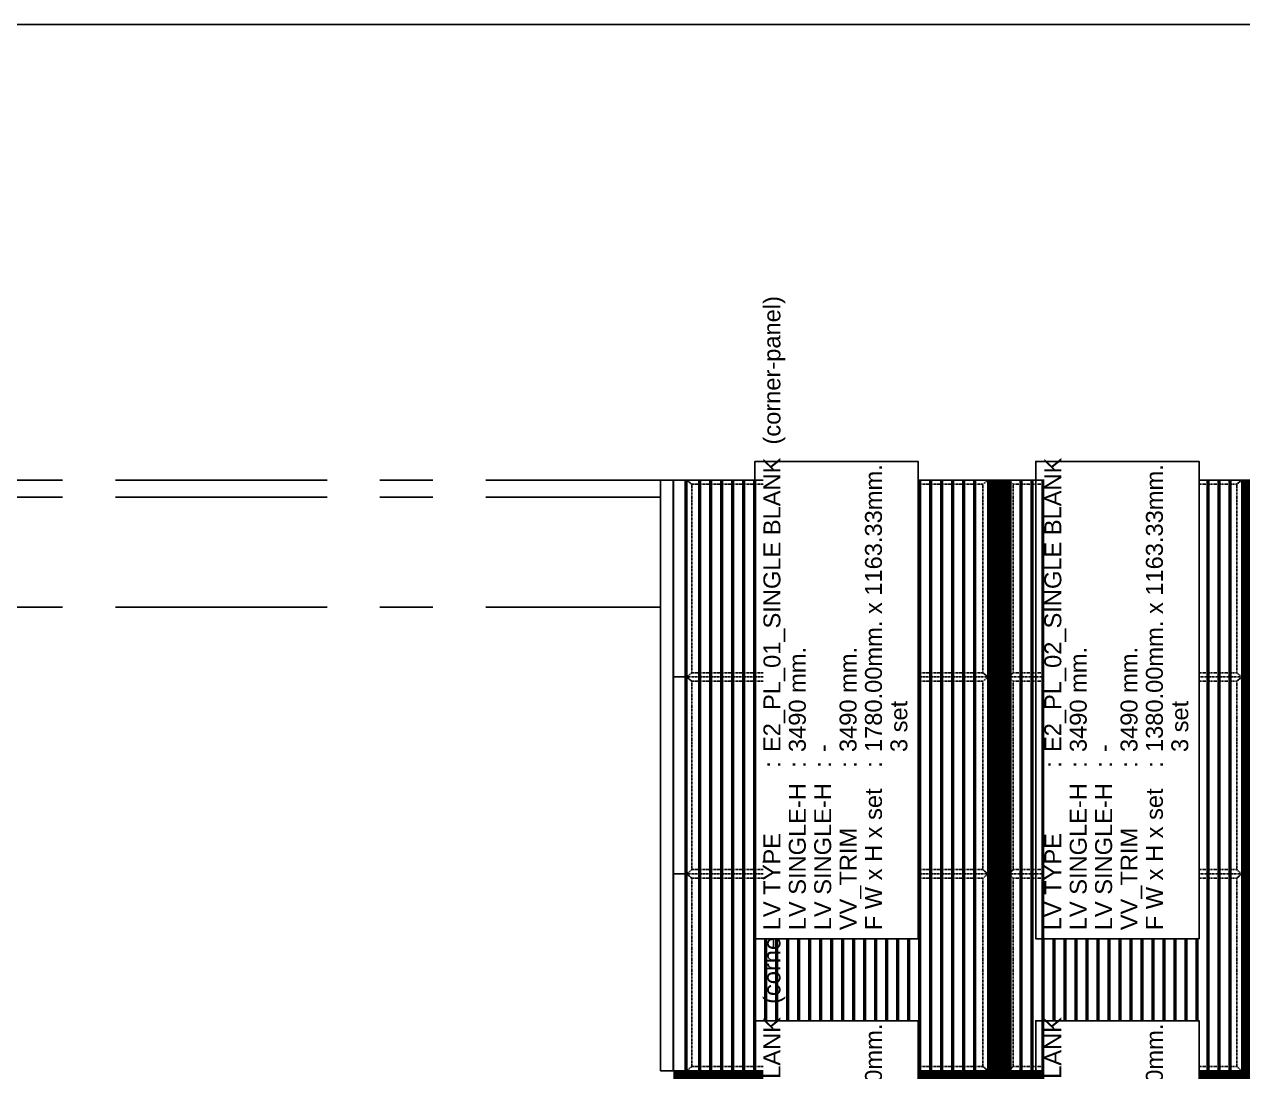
# Model space of a CAD drawing. Header units: millimetres. Extents: x -4391136 to -1798569, y -886572 to -291056.
# Drawn here: x -2256814 to -2249615, y -384485 to -378298 of the extents above; entities that cross this region are included whole.
import ezdxf
from ezdxf.enums import TextEntityAlignment as Align

# ---------------------------------------------------------------- set-up
doc = ezdxf.new("R2010")
doc.units = ezdxf.units.MM
doc.set_wipeout_variables(frame=1)
for name, pattern in [('ACM_Grid2', [9, 6, -1, 1, -1]), ('HIDDEN', [0.375, 0.25, -0.125]), ('HIDDEN2', [4.7625, 3.175, -1.5875]), ('TA_GL_005.00000', [13.75, 5, -1.25, 1.25, -1.25, 5]), ('TA_HL_001.00000', [6.5, 3.55, -2.95]), ('Xref-E1-E4$0$HIDDEN2', [4.7625, 3.175, -1.5875])]:
    doc.linetypes.add(name, pattern=pattern)
for name, color, linetype in [('000 - 0_SYM_DWG_GRIDLINE_MAIN_COLOR_251', 7, 'Continuous'), ('010 - ASPG_EXTR_MAIN_COLOR_2', 7, 'Continuous'), ('010 - ASPG_EXTR_WIPEOUT_', 7, 'Continuous'), ('010 - ASPG_FRAMING_MAIN_COLOR_1', 7, 'Continuous'), ('010 - ASPG_FRAMING_SUB_COLOR_2', 7, 'Continuous'), ('010 - ASPG_FRAMING_WIPEOUT_', 7, 'Continuous'), ('_[-125x65x6x8', 7, 'Continuous'), ('_PLATE-SC', 7, 'Continuous'), ('_PP-Dim', 7, 'Continuous'), ('_SC -100x100x6x8', 7, 'Continuous'), ('_SC-D1', 7, 'Continuous'), ('G-ANNO-HATCH-G251', 7, 'Continuous'), ('Xref-E1-E4$0$_Beam', 7, 'Continuous'), ('Xref-E1-E4$0$E2_Ent2-CRD$0$_Beam', 7, 'Continuous'), ('Xref-E1-E4$0$E2_Ent2-CRD$0$_Col', 7, 'Continuous')]:
    doc.layers.add(name, color=color, linetype=linetype)
for name, color, linetype, plot in [('000 - ESTIMATE_ASPG_MAIN_COLOR_6', 7, 'Continuous', False), ('000 - ESTIMATE_ASPG_TEXT_COLOR_1', 7, 'Continuous', False), ('000 - ESTIMATE_ASPG_WIPEOUT_', 7, 'Continuous', False), ('000_AREA_ASPG_AREA_HATCH_', 7, 'Continuous', False), ('000_AREA_ASPG_AREA_MAIN_COLOR_1', 7, 'Continuous', False)]:
    doc.layers.add(name, color=color, linetype=linetype, plot=plot)
doc.layers.add('ACM_Line_Grid Line _Existing__Lw2_', color=7, linetype='ACM_Grid2', lineweight=9)
doc.styles.add('_Arial', font='arial.ttf')
doc.styles.add('TA', font='', dxfattribs={"height": 4.5})
doc.styles.add('Xref-E1-E4$0$E2_Ent2-CRD$0$Arial', font='arial.ttf', dxfattribs={"height": 300})
doc.styles.get('TA').set_extended_font_data('Cordia New')

# ---------------------------------------------------------------- blocks, each defined once
blk = doc.blocks.new('_PL-01')
at = {"layer": 'G-ANNO-HATCH-G251'}
h = blk.add_hatch(dxfattribs=at)
h.set_pattern_fill('AR-CONC', scale=0.05)
h.set_pattern_definition([(50, (-178564.836, -85577.109), (9.10923345, -0.79695428), [0.9525, -10.4775]), (355, (-178564.836, -85577.109), (-1.76217107, 9.55284226), [0.762, -8.3820292]), (100.4514447, (-178564.077, -85577.176), (7.34706235, 8.7558876), [0.80950044, -8.90451223]), (46.1842, (-178564.836, -85574.569), (13.55395204, -2.1021164), [1.42875, -15.71625]), (96.6355576, (-178563.706, -85574.744), (11.8702067, 12.3713062), [1.2142512, -13.3567804]), (351.184151, (-178564.836, -85574.57), (11.8702067, 12.3713062), [1.1429984, -12.5729866]), (21, (-178563.566, -85575.204), (7.58071956, -5.1132599), [0.9525, -10.4775]), (326, (-178563.566, -85575.204), (3.0901014, 9.2093983), [0.762, -8.382]), (71.451445, (-178562.934, -85575.63), (10.67082096, 4.09613844), [0.80950044, -8.9044969]), (37.5, (-178564.8358, -85577.1093), (0.15443016, 4.227751944), [0, -8.2804, 0, -8.509, 0, -8.41375]), (7.5, (-178564.836, -85577.1093), (3.34098313, 5.00902874), [0, -4.8514, 0, -8.0899, 0, -3.20675]), (327.5, (-178567.668, -85577.1093), (6.77952976, -0.2864372), [0, -3.175, 0, -9.906, 0, -13.1445]), (317.5, (-178568.938, -85577.1093), (7.40645907, 1.27132455), [0, -4.1275, 0, -6.5786, 0, -9.3345])])
h.paths.add_polyline_path([(70, 0), (-70, 0), (-70, -10), (70, -10)])
h = blk.add_hatch(dxfattribs=at)
h.set_pattern_fill('ANSI32', scale=0.5, angle=90)
h.set_pattern_definition([(135, (-178371.5467, -85577.1093), (-3.36759605, -3.36759605), []), (135, (-178371.5467, -85574.8643), (-3.36759605, -3.36759605), [])])
h.paths.add_polyline_path([(70, -10), (-70, -10), (-70, -20), (70, -20)])
at = {"color": 7}
for points in [[(-70, 0), (70, 0), (70, -10), (-70, -10)], [(-70, -10), (70, -10), (70, -20), (-70, -20)]]:
    blk.add_lwpolyline(points, close=True, dxfattribs=at)
at = {"layer": 'ACM_Line_Grid Line _Existing__Lw2_', "color": 7, "lineweight": 20}
blk.add_line((0, 0), (0, -20), dxfattribs=at)
blk = doc.blocks.new('*U1297')
at = {"color": 7}
for p, q in [((-3, 2110.5), (-63, 2110.5)), ((-57.9, 2105.5), (-50, 2105.5)), ((-50, 5.5), (-50, 2105.5)), ((-50, 2105.5), (50, 2105.5)), ((-9.8, 2089), (-9.8, 2062)), ((-9.8, 2089), (-8, 2089)), ((-8, 2089), (-8, 2062)), ((-3, 2105.5), (-3, 2110.5)), ((4, 2062), (4, 2089)), ((5.8, 2089), (4, 2089)), ((5.8, 2062), (5.8, 2089)), ((50, 2105.5), (50, 5.5)), ((-24.8, 2082.1), (-24.8, 2068.8)), ((-24.8, 2082.1), (-23.6, 2080.8)), ((-24.8, 2068.8), (-23.6, 2070.1)), ((-22.4, 2082.1), (-23.6, 2080.8)), ((-23.6, 2080.8), (-23.6, 2070.1)), ((-23.6, 2070.1), (-22.4, 2068.8)), ((-22.4, 2082.1), (-21.2, 2080.8)), ((-22.4, 2082.1), (-22.4, 2068.8)), ((-22.4, 2068.8), (-21.2, 2070.1)), ((-20, 2082.1), (-21.2, 2080.8)), ((-21.2, 2080.8), (-21.2, 2070.1)), ((-21.2, 2070.1), (-20, 2068.8)), ((-20, 2082.1), (-18.8, 2080.8)), ((-20, 2082.1), (-20, 2068.8)), ((-20, 2068.8), (-18.8, 2070.2)), ((-17.6, 2086.3), (-18.8, 2085.5)), ((-18.8, 2085.5), (-18.8, 2065.5)), ((-17.6, 2064.7), (-18.8, 2065.5)), ((-17.6, 2086.3), (-11, 2086.3)), ((-17.6, 2079.1), (-11, 2079.1)), ((-17.6, 2071.9), (-11, 2071.9)), ((-17.6, 2064.7), (-11, 2064.7)), ((-11, 2086.3), (-9.8, 2085.5)), ((-11, 2064.7), (-9.8, 2065.5)), ((-9.8, 2062), (-8, 2062)), ((5.8, 2062), (4, 2062)), ((7, 2086.3), (5.8, 2085.5)), ((7, 2064.7), (5.8, 2065.5)), ((13.6, 2086.3), (7, 2086.3)), ((13.6, 2079.1), (7, 2079.1)), ((13.6, 2071.9), (7, 2071.9)), ((13.6, 2064.7), (7, 2064.7)), ((13.6, 2086.3), (14.8, 2085.5)), ((13.6, 2064.7), (14.8, 2065.5)), ((14.8, 2065.5), (14.8, 2085.5)), ((22.6, 2086.3), (16, 2086.3)), ((22.6, 2079.1), (16, 2079.1)), ((22.6, 2071.9), (16, 2071.9)), ((22.6, 2064.7), (16, 2064.7)), ((22.6, 2086.3), (23.8, 2085.5)), ((22.6, 2064.7), (23.8, 2065.5)), ((23.8, 2065.5), (23.8, 2085.5)), ((25, 2082.1), (23.8, 2080.8)), ((25, 2068.8), (23.8, 2070.2)), ((26.2, 2080.8), (25, 2082.1)), ((25, 2068.8), (25, 2082.1)), ((25, 2068.8), (26.2, 2070.2)), ((27.4, 2082.1), (26.2, 2080.8)), ((26.2, 2070.2), (26.2, 2080.8)), ((27.4, 2068.8), (26.2, 2070.2)), ((28.6, 2080.8), (27.4, 2082.1)), ((27.4, 2068.8), (27.4, 2082.1)), ((27.4, 2068.8), (28.6, 2070.2)), ((29.8, 2082.1), (28.6, 2080.8)), ((28.6, 2080.8), (28.6, 2070.2)), ((29.8, 2068.8), (28.6, 2070.2)), ((29.8, 2068.8), (29.8, 2082.1)), ((-3, 0.5), (-63, 0.5)), ((-57.9, 5.5), (-50, 5.5)), ((-50, 5.5), (50, 5.5)), ((-24.8, 28.8), (-24.8, 42.1)), ((-24.8, 42.1), (-23.6, 40.8)), ((-24.8, 28.8), (-23.6, 30.2)), ((-23.6, 40.8), (-22.4, 42.1)), ((-23.6, 30.2), (-23.6, 40.8)), ((-22.4, 28.8), (-23.6, 30.2)), ((-22.4, 42.1), (-21.2, 40.8)), ((-22.4, 28.8), (-22.4, 42.1)), ((-22.4, 28.8), (-21.2, 30.2)), ((-21.2, 40.8), (-20, 42.1)), ((-21.2, 30.2), (-21.2, 40.8)), ((-20, 28.8), (-21.2, 30.2)), ((-20, 42.1), (-18.8, 40.8)), ((-20, 28.8), (-20, 42.1)), ((-20, 28.8), (-18.8, 30.2)), ((-17.6, 46.3), (-18.8, 45.5)), ((-18.8, 25.5), (-18.8, 45.5)), ((-17.6, 24.7), (-18.8, 25.5)), ((-17.6, 46.3), (-11, 46.3)), ((-17.6, 39.1), (-11, 39.1)), ((-17.6, 31.9), (-11, 31.9)), ((-17.6, 24.7), (-11, 24.7)), ((-11, 46.3), (-9.8, 45.5)), ((-11, 24.7), (-9.8, 25.5)), ((-9.8, 22), (-9.8, 49)), ((-9.8, 49), (-8, 49)), ((-9.8, 22), (-8, 22)), ((-8, 22), (-8, 49)), ((-3, 5.5), (-3, 0.5)), ((4, 49), (4, 22)), ((5.8, 49), (4, 49)), ((5.8, 22), (4, 22)), ((5.8, 49), (5.8, 22)), ((7, 46.3), (5.8, 45.5)), ((7, 24.7), (5.8, 25.5)), ((13.6, 46.3), (7, 46.3)), ((13.6, 39.1), (7, 39.1)), ((13.6, 31.9), (7, 31.9)), ((13.6, 24.7), (7, 24.7)), ((13.6, 46.3), (14.8, 45.5)), ((13.6, 24.7), (14.8, 25.5)), ((14.8, 45.5), (14.8, 25.5)), ((22.6, 46.3), (16, 46.3)), ((22.6, 39.1), (16, 39.1)), ((22.6, 31.9), (16, 31.9)), ((22.6, 24.7), (16, 24.7)), ((22.6, 46.3), (23.8, 45.5)), ((22.6, 24.7), (23.8, 25.5)), ((23.8, 45.5), (23.8, 25.5)), ((25, 42.1), (23.8, 40.8)), ((25, 28.8), (23.8, 30.2)), ((25, 42.1), (26.2, 40.8)), ((25, 42.1), (25, 28.8)), ((26.2, 30.1), (25, 28.8)), ((27.4, 42.1), (26.2, 40.8)), ((26.2, 40.8), (26.2, 30.1)), ((27.4, 28.8), (26.2, 30.1)), ((27.4, 42.1), (28.6, 40.8)), ((27.4, 42.1), (27.4, 28.8)), ((28.6, 30.1), (27.4, 28.8)), ((29.8, 42.1), (28.6, 40.8)), ((28.6, 30.1), (28.6, 40.8)), ((29.8, 28.8), (28.6, 30.1)), ((29.8, 42.1), (29.8, 28.8))]:
    blk.add_line(p, q, dxfattribs=at)
at = {"color": 7, "linetype": 'HIDDEN'}
for p, q in [((-8, 2100.5), (-8, 2055.6)), ((-3, 2105.5), (-3, 5.5)), ((3, 5.5), (3, 2105.5)), ((-8, 10.5), (-8, 55.3))]:
    blk.add_line(p, q, dxfattribs=at)
at = {"color": 7}
for points in [[(-17.6, 2086.3, 0.325), (-17.6, 2079.1, 0.325), (-17.6, 2071.9, 0.325), (-17.6, 2064.7, 0.325)], [(-11, 2086.3, -0.325), (-11, 2079.1, -0.325), (-11, 2071.9, -0.325), (-11, 2064.7, -0.325)], [(7, 2064.7, -0.325), (7, 2071.9, -0.325), (7, 2079.1, -0.325), (7, 2086.3, -0.325)], [(13.6, 2064.7, 0.325), (13.6, 2071.9, 0.325), (13.6, 2079.1, 0.325), (13.6, 2086.3, 0.325)], [(22.6, 2064.7, 0.325), (22.6, 2071.9, 0.325), (22.6, 2079.1, 0.325), (22.6, 2086.3, 0.325)], [(-17.6, 24.7, -0.325), (-17.6, 31.9, -0.325), (-17.6, 39.1, -0.325), (-17.6, 46.3, -0.325)], [(-11, 24.7, 0.325), (-11, 31.9, 0.325), (-11, 39.1, 0.325), (-11, 46.3, 0.325)], [(7, 46.3, 0.325), (7, 39.1, 0.325), (7, 31.9, 0.325), (7, 24.7, 0.325)], [(13.6, 46.3, -0.325), (13.6, 39.1, -0.325), (13.6, 31.9, -0.325), (13.6, 24.7, -0.325)], [(22.6, 46.3, -0.325), (22.6, 39.1, -0.325), (22.6, 31.9, -0.325), (22.6, 24.7, -0.325)]]:
    blk.add_lwpolyline(points, format="xyb", dxfattribs=at)
for points in [[(16, 2086.3, 0.325), (16, 2079.1, 0.325), (16, 2071.9, 0.325), (16, 2064.7), (14.8, 2065.5), (14.8, 2085.5)], [(16, 24.7, -0.325), (16, 31.9, -0.325), (16, 39.1, -0.325), (16, 46.3), (14.8, 45.5), (14.8, 25.5)]]:
    blk.add_lwpolyline(points, format="xyb", close=True, dxfattribs=at)
for centre, radius, start, end in [((-57.2, 2111.4), 5.91, 188.47924, 263.15021), ((-18.3, 2075.5), 9.29, 134.32225, 225.67775), ((71.5, 2071.4), 47.7, 178.49035, 181.50965), ((23.3, 2075.5), 9.29, 314.32225, 45.67775), ((-57.2, -0.4), 5.91, 96.84979, 171.52076), ((-18.3, 35.5), 9.29, 134.32225, 225.67775), ((71.5, 39.5), 47.7, 178.49035, 181.50965), ((23.3, 35.5), 9.29, 314.32225, 45.67775)]:
    blk.add_arc(centre, radius, start, end, dxfattribs=at)
at = {"color": 7, "linetype": 'HIDDEN'}
for centre, radius, start, end in [((-13, 2100.5), 5, 0, 90), ((-2.1, 2056.3), 5.91, 186.84979, 261.52076), ((-13, 10.5), 5, 270, 0), ((-2.1, 54.6), 5.91, 98.47924, 173.15021)]:
    blk.add_arc(centre, radius, start, end, dxfattribs=at)
at = {"layer": 'Defpoints', "color": 7}
blk.add_line((0, 2110.5), (0, 0.5), dxfattribs=at)
blk = doc.blocks.new('*U1303')
at = {"color": 7, "linetype": 'HIDDEN2', "ltscale": 0.5}
blk.add_line((425.7, -26.5), (-1574.3, -26.5), dxfattribs=at)
at = {"color": 7}
blk.add_lwpolyline([(425.7, 32.5), (-1574.3, 32.5), (-1574.3, -32.5), (425.7, -32.5)], close=True, dxfattribs=at)
blk = doc.blocks.new('_SC-D1')
at = {"color": 7}
blk.add_line((3, -36), (-3, -36), dxfattribs=at)
for points in [[(-50, 0), (50, 0), (50, -6), (-50, -6)], [(-3, -6), (3, -6), (3, -106), (-3, -106)]]:
    blk.add_lwpolyline(points, close=True, dxfattribs=at)
blk = doc.blocks.new('W-1-PP17-ENT2_REV00_20260527-020919_ELEVATION_2_ST')
at = {"layer": 'Xref-E1-E4$0$_Beam', "color": 7, "linetype": 'Xref-E1-E4$0$HIDDEN2', "ltscale": 0.1}
for points in [[(-19435, 114090), (-19435, 113490), (-19735, 113490)], [(-16835, 114090), (-16835, 113490), (-17135, 113490)]]:
    blk.add_lwpolyline(points, dxfattribs=at)
at = {"layer": 'Xref-E1-E4$0$E2_Ent2-CRD$0$_Beam', "color": 7, "lineweight": -3}
for p, q in [((-19235, 114090), (-17135, 114090)), ((-19235, 113490), (-17135, 113490))]:
    blk.add_line(p, q, dxfattribs=at)
at = {"layer": 'Xref-E1-E4$0$E2_Ent2-CRD$0$_Col', "color": 7}
for points in [[(-19735, 102190), (-19735, 114090), (-19235, 114090), (-19235, 102190)], [(-17135, 102190), (-17135, 114090), (-16435, 114090), (-16435, 102190)]]:
    blk.add_lwpolyline(points, dxfattribs=at)
at = {"layer": '_[-125x65x6x8', "color": 7}
for p in [(-17610.7, 113015), (-17610.7, 111815)]:
    blk.add_blockref('*U1303', p, dxfattribs=at)
at = {"layer": '_PLATE-SC', "color": 7}
for p in [(-18935, 113490), (-17435, 113490)]:
    blk.add_blockref('_PL-01', p, dxfattribs=at)
at = {"layer": '_PLATE-SC', "color": 7, "xscale": -1, "rotation": 180}
for p in [(-18935, 111340), (-17435, 111340)]:
    blk.add_blockref('_PL-01', p, dxfattribs=at)
at = {"layer": '_SC -100x100x6x8', "color": 7}
for p in [(-18935, 111359.5), (-17435, 111359.5)]:
    blk.add_blockref('*U1297', p, dxfattribs=at)
at = {"layer": '_SC-D1', "color": 7}
for p in [(-18935, 112982.5), (-17435, 112982.5), (-18935, 111782.5), (-17435, 111782.5)]:
    blk.add_blockref('_SC-D1', p, dxfattribs=at)
at = {"layer": 'Defpoints', "color": 7, "lineweight": -3, "style": 'Xref-E1-E4$0$E2_Ent2-CRD$0$Arial'}
blk.add_text('B52', height=150, dxfattribs=at).set_placement((-18221.2, 113875.6), align=Align.MIDDLE_CENTER)
blk = doc.blocks.new('A$Cbc3bdfda')
at = {"layer": '_PP-Dim', "color": 7}
blk.add_lwpolyline([(0, -400), (775, -400), (775, 0), (0, 0)], close=True, dxfattribs=at)
blk = doc.blocks.new('*U2335')
at = {"layer": '000 - 0_SYM_DWG_GRIDLINE_MAIN_COLOR_251', "color": 7, "linetype": 'ByBlock', "ltscale": 5}
blk.add_line((20, 0), (-573.796, 0), dxfattribs=at)
at = {"color": 7, "style": 'TA', "flags": 1}
blk.add_attdef('LOCATION', (6, -6), '', height=4.5, rotation=270, dxfattribs=at)
blk = doc.blocks.new('W-1-PP17-ENT2_REV00_20260527-020919_ELEVATION_2_DIMS')
at = {"layer": '000 - 0_SYM_DWG_GRIDLINE_MAIN_COLOR_251', "color": 7, "linetype": 'TA_GL_005.00000', "xscale": 50, "yscale": 50, "zscale": 50, "rotation": 180}
for p in [(-26525, 114840), (-26525, 114740), (-26525, 114090)]:
    blk.add_blockref('*U2335', p, dxfattribs=at)
blk = doc.blocks.new('*U2044')
at = {"color": 7}
blk.add_wipeout([(50, 0), (1450, 0), (1450, 3490), (50, 3490)], dxfattribs=at).dxf.layer = '010 - ASPG_EXTR_WIPEOUT_'
at = {"layer": '010 - ASPG_EXTR_MAIN_COLOR_2', "color": 7}
for points in [[(125, 0), (135.2, 0), (135.2, 3490), (125, 3490)], [(190, 0), (200.2, 0), (200.2, 3490), (190, 3490)], [(255, 0), (265.2, 0), (265.2, 3490), (255, 3490)], [(320, 0), (330.2, 0), (330.2, 3490), (320, 3490)], [(385, 0), (395.2, 0), (395.2, 3490), (385, 3490)], [(450, 0), (460.2, 0), (460.2, 3490), (450, 3490)], [(515, 0), (525.2, 0), (525.2, 3490), (515, 3490)], [(580, 0), (590.2, 0), (590.2, 3490), (580, 3490)], [(645, 0), (655.2, 0), (655.2, 3490), (645, 3490)], [(710, 0), (720.2, 0), (720.2, 3490), (710, 3490)], [(775, 0), (785.2, 0), (785.2, 3490), (775, 3490)], [(840, 0), (850.2, 0), (850.2, 3490), (840, 3490)], [(905, 0), (915.2, 0), (915.2, 3490), (905, 3490)], [(970, 0), (980.2, 0), (980.2, 3490), (970, 3490)], [(1035, 0), (1045.2, 0), (1045.2, 3490), (1035, 3490)], [(1100, 0), (1110.2, 0), (1110.2, 3490), (1100, 3490)], [(1165, 0), (1175.2, 0), (1175.2, 3490), (1165, 3490)], [(1230, 0), (1240.2, 0), (1240.2, 3490), (1230, 3490)], [(1295, 0), (1305.2, 0), (1305.2, 3490), (1295, 3490)], [(1360, 0), (1370.2, 0), (1370.2, 3490), (1360, 3490)]]:
    blk.add_lwpolyline(points, close=True, dxfattribs=at)
at = {"layer": '010 - ASPG_FRAMING_SUB_COLOR_2', "color": 7}
blk.add_lwpolyline([(50, 0), (1450, 0), (1450, 3490), (50, 3490)], close=True, dxfattribs=at)
at = {"color": 7}
for points in [[(-50, 0), (50, 0), (50, 3490), (-50, 3490)], [(1450, 0), (1550, 0), (1550, 3490), (1450, 3490)]]:
    blk.add_wipeout(points, dxfattribs=at).dxf.layer = '010 - ASPG_EXTR_WIPEOUT_'
at = {"layer": '010 - ASPG_EXTR_MAIN_COLOR_2', "color": 7}
blk.add_lwpolyline([(1425, 0), (1435.2, 0), (1435.2, 3490), (1425, 3490)], close=True, dxfattribs=at)
at = {"layer": '010 - ASPG_FRAMING_MAIN_COLOR_1', "color": 7}
for points in [[(-50, 0), (-40, 0), (-40, 3490), (-50, 3490)], [(40, 0), (50, 0), (50, 3490), (40, 3490)], [(1450, 0), (1460, 0), (1460, 3490), (1450, 3490)], [(1540, 0), (1550, 0), (1550, 3490), (1540, 3490)]]:
    blk.add_lwpolyline(points, close=True, dxfattribs=at)
at = {"layer": '010 - ASPG_FRAMING_SUB_COLOR_2', "color": 7}
for points in [[(-50, 0), (50, 0), (50, 3490), (-50, 3490)], [(1450, 0), (1550, 0), (1550, 3490), (1450, 3490)]]:
    blk.add_lwpolyline(points, close=True, dxfattribs=at)
blk = doc.blocks.new('*U2078')
at = {"color": 7}
blk.add_wipeout([(50, 0), (1840, 0), (1840, 3490), (50, 3490)], dxfattribs=at).dxf.layer = '010 - ASPG_EXTR_WIPEOUT_'
at = {"layer": '010 - ASPG_EXTR_MAIN_COLOR_2', "color": 7}
for points in [[(134, 0), (144.2, 0), (144.2, 3490), (134, 3490)], [(199, 0), (209.2, 0), (209.2, 3490), (199, 3490)], [(264, 0), (274.2, 0), (274.2, 3490), (264, 3490)], [(329, 0), (339.2, 0), (339.2, 3490), (329, 3490)], [(394, 0), (404.2, 0), (404.2, 3490), (394, 3490)], [(459, 0), (469.2, 0), (469.2, 3490), (459, 3490)], [(524, 0), (534.2, 0), (534.2, 3490), (524, 3490)], [(589, 0), (599.2, 0), (599.2, 3490), (589, 3490)], [(654, 0), (664.2, 0), (664.2, 3490), (654, 3490)], [(719, 0), (729.2, 0), (729.2, 3490), (719, 3490)], [(784, 0), (794.2, 0), (794.2, 3490), (784, 3490)], [(849, 0), (859.2, 0), (859.2, 3490), (849, 3490)], [(914, 0), (924.2, 0), (924.2, 3490), (914, 3490)], [(979, 0), (989.2, 0), (989.2, 3490), (979, 3490)], [(1044, 0), (1054.2, 0), (1054.2, 3490), (1044, 3490)], [(1109, 0), (1119.2, 0), (1119.2, 3490), (1109, 3490)], [(1174, 0), (1184.2, 0), (1184.2, 3490), (1174, 3490)], [(1239, 0), (1249.2, 0), (1249.2, 3490), (1239, 3490)], [(1304, 0), (1314.2, 0), (1314.2, 3490), (1304, 3490)], [(1369, 0), (1379.2, 0), (1379.2, 3490), (1369, 3490)], [(1434, 0), (1444.2, 0), (1444.2, 3490), (1434, 3490)], [(1499, 0), (1509.2, 0), (1509.2, 3490), (1499, 3490)], [(1564, 0), (1574.2, 0), (1574.2, 3490), (1564, 3490)], [(1629, 0), (1639.2, 0), (1639.2, 3490), (1629, 3490)], [(1694, 0), (1704.2, 0), (1704.2, 3490), (1694, 3490)], [(1759, 0), (1769.2, 0), (1769.2, 3490), (1759, 3490)]]:
    blk.add_lwpolyline(points, close=True, dxfattribs=at)
at = {"layer": '010 - ASPG_FRAMING_SUB_COLOR_2', "color": 7}
blk.add_lwpolyline([(50, 0), (1840, 0), (1840, 3490), (50, 3490)], close=True, dxfattribs=at)
at = {"color": 7}
blk.add_wipeout([(-50, 0), (50, 0), (50, 3490), (-50, 3490)], dxfattribs=at).dxf.layer = '010 - ASPG_EXTR_WIPEOUT_'
at = {"layer": '010 - ASPG_FRAMING_MAIN_COLOR_1', "color": 7}
for points in [[(-50, 0), (-40, 0), (-40, 3490), (-50, 3490)], [(40, 0), (50, 0), (50, 3490), (40, 3490)]]:
    blk.add_lwpolyline(points, close=True, dxfattribs=at)
at = {"layer": '010 - ASPG_FRAMING_SUB_COLOR_2', "color": 7}
blk.add_lwpolyline([(-50, 0), (50, 0), (50, 3490), (-50, 3490)], close=True, dxfattribs=at)
blk = doc.blocks.new('*U2046')
at = {"color": 7}
blk.add_wipeout([(0, 0), (1163.3, 0), (1163.3, 67.3), (0, 67.3)], dxfattribs=at).dxf.layer = '010 - ASPG_FRAMING_WIPEOUT_'
blk.add_wipeout([(3490, 67.8), (3490, 144.8), (0, 144.8), (0, 67.8)], dxfattribs=at).dxf.layer = '010 - ASPG_EXTR_WIPEOUT_'
at = {"layer": '010 - ASPG_EXTR_MAIN_COLOR_2', "color": 7}
blk.add_lwpolyline([(3490, 69.8), (3490, 144.8), (0, 144.8), (0, 69.8)], close=True, dxfattribs=at)
at = {"layer": '010 - ASPG_FRAMING_SUB_COLOR_2', "color": 7}
blk.add_lwpolyline([(0, 0), (1163.3, 0), (1163.3, 67.3), (0, 67.3)], close=True, dxfattribs=at)
blk = doc.blocks.new('*U2047')
at = {"color": 7}
blk.add_wipeout([(0, 0), (1163.3, 0), (1163.3, 67.3), (0, 67.3)], dxfattribs=at).dxf.layer = '010 - ASPG_FRAMING_WIPEOUT_'
at = {"layer": '010 - ASPG_FRAMING_SUB_COLOR_2', "color": 7}
blk.add_lwpolyline([(0, 0), (1163.3, 0), (1163.3, 67.3), (0, 67.3)], close=True, dxfattribs=at)
blk = doc.blocks.new('*U2376')
at = {"layer": '010 - ASPG_FRAMING_MAIN_COLOR_1', "color": 7, "linetype": 'ByBlock'}
for points in [[(0, 0), (0, 1380), (25, 1350), (25, 30), (0, 0)], [(1163.3, 1380), (0, 1380), (25, 1350), (1138.3, 1350)], [(1163.3, 0), (1163.3, 1380), (1138.3, 1350), (1138.3, 30), (1163.3, 0)], [(25, 30), (1138.3, 30), (1163.3, 0), (0, 0), (25, 30)]]:
    blk.add_lwpolyline(points, close=True, dxfattribs=at)
blk = doc.blocks.new('*U2406')
at = {"layer": '010 - ASPG_FRAMING_MAIN_COLOR_1', "color": 7, "linetype": 'ByBlock'}
for points in [[(0, 0), (0, 1780), (25, 1750), (25, 30), (0, 0)], [(1163.3, 1780), (0, 1780), (25, 1750), (1138.3, 1750)], [(1163.3, 0), (1163.3, 1780), (1138.3, 1750), (1138.3, 30), (1163.3, 0)], [(25, 30), (1138.3, 30), (1163.3, 0), (0, 0), (25, 30)]]:
    blk.add_lwpolyline(points, close=True, dxfattribs=at)
blk = doc.blocks.new('A$Cd3cf6656')
at = {"color": 7}
blk.add_wipeout([(-964.7, -457.4), (1855.6, -457.4), (1855.6, 457.4), (-964.7, 457.4)], dxfattribs=at).dxf.layer = '000 - ESTIMATE_ASPG_WIPEOUT_'
at = {"layer": '000 - ESTIMATE_ASPG_MAIN_COLOR_6', "color": 7}
blk.add_lwpolyline([(-964.7, -457.4), (1855.6, -457.4), (1855.6, 507.4), (-964.7, 507.4)], close=True, dxfattribs=at)
at = {"layer": '000 - ESTIMATE_ASPG_TEXT_COLOR_1', "color": 7, "style": '_Arial'}
for s, p in [('LV TYPE', (-914.7, 356.5)), (':', (45, 356.5)), ('LV SINGLE-H', (-914.7, 206.5)), (':', (45, 206.5)), ('LV SINGLE-H', (-914.7, 56.5)), (':', (45, 56.5)), ('VV_TRIM', (-914.7, -93.5)), (':', (45, -93.5)), ('F W x H x set', (-914.7, -243.5)), (':', (45, -243.5))]:
    blk.add_text(s, height=100, dxfattribs=at).set_placement(p)
for tag, p in [('LV_TYPE_VAL', (138.1, 356.5)), ('LV_SIN-H_VAL', (138.1, 206.5)), ('LV_DOU-H_VAL', (138.1, 56.5)), ('V-TRIM_VAL', (138.1, -93.5)), ('FRAME_VAL', (138.1, -243.5)), ('FRAME_SET', (138.1, -393.5))]:
    blk.add_attdef(tag, p, '', height=100, dxfattribs=at)
blk = doc.blocks.new('*U2672')
at = {"layer": '000_AREA_ASPG_AREA_HATCH_', "transparency": 33554539}
h = blk.add_hatch(dxfattribs=at)
h.set_pattern_fill('ANSI31')
h.set_pattern_definition([(45, (-24.4354, 3464.1105), (-2.245064, 2.245064), [])])
h.paths.add_polyline_path([(-60, 0), (60, 0), (60, 3490), (-60, 3490)])
at = {"layer": '000_AREA_ASPG_AREA_MAIN_COLOR_1', "color": 7}
blk.add_lwpolyline([(-60, 0), (60, 0), (60, 3490), (-60, 3490)], close=True, dxfattribs=at)
blk = doc.blocks.new('*U2682')
at = {"layer": '000_AREA_ASPG_AREA_HATCH_', "transparency": 33554539}
h = blk.add_hatch(dxfattribs=at)
h.set_pattern_fill('ANSI31')
h.set_pattern_definition([(45, (-24.4354, 20982.1105), (-2.24506403, 2.24506403), [])])
h.paths.add_polyline_path([(-60, 0), (60, 0), (60, 21008), (-60, 21008)])
at = {"layer": '000_AREA_ASPG_AREA_MAIN_COLOR_1', "color": 7}
blk.add_lwpolyline([(-60, 0), (60, 0), (60, 21008), (-60, 21008)], close=True, dxfattribs=at)

msp = doc.modelspace()

# ---------------------------------------------------------------- block references
at = {"color": 7}
msp.add_blockref('W-1-PP17-ENT2_REV00_20260527-020919_ELEVATION_2_DIMS', (-2233125.2, -495830.4), dxfattribs=at)
at = {"layer": '_PP-Dim', "color": 7, "xscale": 50, "yscale": 50, "zscale": 50}
msp.add_blockref('A$Cbc3bdfda', (-2265963.2, -378297.9), dxfattribs=at)
at = {"layer": '_PP-Dim', "color": 7}
msp.add_blockref('W-1-PP17-ENT2_REV00_20260527-020919_ELEVATION_2_ST', (-2233125.2, -495830.4), dxfattribs=at)

# ---------------------------------------------------------------- next in the draw order: block references
at = {"color": 7, "xscale": -1}
msp.add_blockref('*U2044', (-2249560.2, -384480.4), dxfattribs=at)

# ---------------------------------------------------------------- next in the draw order: block references
at = {"color": 7, "linetype": 'TA_HL_001.00000', "yscale": -1, "rotation": 90}
for p in [(-2251000.2, -382153.8), (-2251000.2, -383317.1), (-2251000.2, -384480.4)]:
    msp.add_blockref('*U2376', p, dxfattribs=at)
at = {"color": 7}
msp.add_blockref('*U2672', (-2249560.2, -384480.4), dxfattribs=at)

# ---------------------------------------------------------------- next in the draw order: block references
at = {"color": 7, "rotation": 90}
msp.add_blockref('A$Cd3cf6656', (-2250330.2, -382735.4), dxfattribs=at).add_auto_attribs({'LV_TYPE_VAL': 'E2_PL_02_SINGLE BLANK', 'LV_SIN-H_VAL': '3490 mm. ', 'LV_DOU-H_VAL': '-', 'V-TRIM_VAL': '3490 mm.', 'FRAME_VAL': '1380.00mm. x 1163.33mm.', 'FRAME_SET': '3 set'})
at = {"color": 7, "xscale": -1}
msp.add_blockref('*U2078', (-2251060.2, -384480.4), dxfattribs=at)

# ---------------------------------------------------------------- next in the draw order: block references
at = {"color": 7, "linetype": 'TA_HL_001.00000', "xscale": -1, "yscale": -1, "rotation": 270}
msp.add_blockref('*U2046', (-2252910.2, -384480.4), dxfattribs=at)
at = {"color": 7}
msp.add_blockref('*U2672', (-2251060.2, -384480.4), dxfattribs=at)

# ---------------------------------------------------------------- next in the draw order: block references
at = {"color": 7, "linetype": 'TA_HL_001.00000', "xscale": -1, "yscale": -1, "rotation": 270}
msp.add_blockref('*U2047', (-2252910.2, -383317.1), dxfattribs=at)
at = {"color": 7, "xscale": -1, "yscale": -1, "rotation": 90}
msp.add_blockref('*U2682', (-2252974.2, -384540.4), dxfattribs=at)

# ---------------------------------------------------------------- next in the draw order: block references
at = {"color": 7, "linetype": 'TA_HL_001.00000', "xscale": -1, "yscale": -1, "rotation": 270}
for name, p in [('*U2047', (-2252910.2, -382153.8)), ('*U2406', (-2251120.2, -384480.4))]:
    msp.add_blockref(name, p, dxfattribs=at)
at = {"color": 7, "rotation": 90}
msp.add_blockref('A$Cd3cf6656', (-2250330.2, -386040.4), dxfattribs=at).add_auto_attribs({'LV_TYPE_VAL': 'E2_PL_16_SINGLE BLANK', 'LV_SIN-H_VAL': '2880 mm. ', 'LV_DOU-H_VAL': '-', 'V-TRIM_VAL': '2880 mm.', 'FRAME_VAL': '1380.00mm. x 1440.00mm.', 'FRAME_SET': '2 set'})

# ---------------------------------------------------------------- next in the draw order: block references
at = {"color": 7, "linetype": 'TA_HL_001.00000', "xscale": -1, "yscale": -1, "rotation": 270}
for p in [(-2251120.2, -382153.8), (-2251120.2, -383317.1)]:
    msp.add_blockref('*U2406', p, dxfattribs=at)

# ---------------------------------------------------------------- next in the draw order: block references
at = {"color": 7, "rotation": 90}
msp.add_blockref('A$Cd3cf6656', (-2251990.2, -386040.4), dxfattribs=at).add_auto_attribs({'LV_TYPE_VAL': 'E2_PL_15_SINGLE BLANK  (corner-panel)', 'LV_SIN-H_VAL': '2880 mm. ', 'LV_DOU-H_VAL': '-', 'V-TRIM_VAL': '2880 mm.', 'FRAME_VAL': '1780.00mm. x 1440.00mm.', 'FRAME_SET': '2 set'})

# ---------------------------------------------------------------- next in the draw order: block references
msp.add_blockref('A$Cd3cf6656', (-2251990.2, -382735.4), dxfattribs=at).add_auto_attribs({'LV_TYPE_VAL': 'E2_PL_01_SINGLE BLANK  (corner-panel)', 'LV_SIN-H_VAL': '3490 mm. ', 'LV_DOU-H_VAL': '-', 'V-TRIM_VAL': '3490 mm.', 'FRAME_VAL': '1780.00mm. x 1163.33mm.', 'FRAME_SET': '3 set'})

doc.saveas('drawing.dxf')
